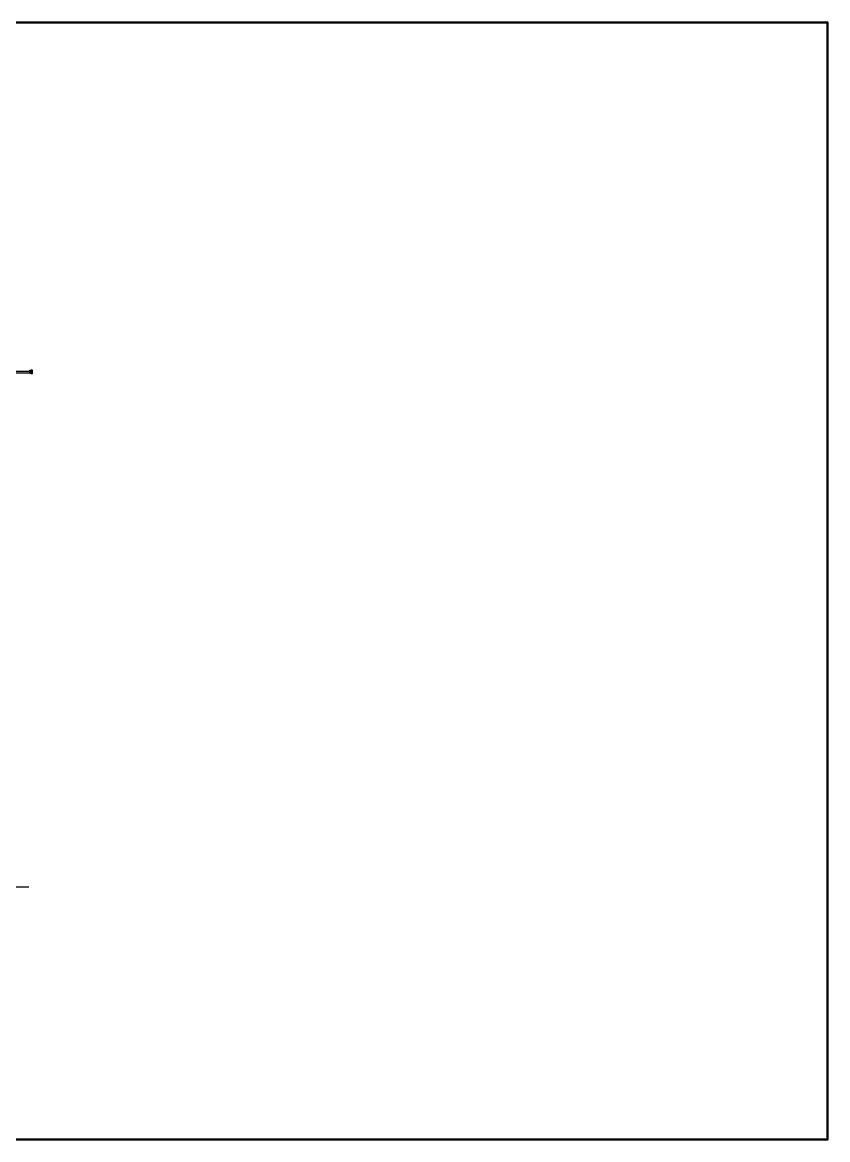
# Model space of a CAD drawing. Header units: millimetres. Extents: x -3782782348 to 131293, y -36553 to 57271.
# Drawn here: x 99543 to 108622, y 31795 to 44392 of the extents above; entities that cross this region are included whole.
import ezdxf

# ---------------------------------------------------------------- set-up
doc = ezdxf.new("R2010")
doc.units = ezdxf.units.MM
doc.header["$LTSCALE"] = 0.01
doc.layers.add('tubi_uta', color=253, linetype='Continuous', lineweight=50)
doc.layers.add('X_MURI', color=8, linetype='Continuous')

msp = doc.modelspace()

# ---------------------------------------------------------------- linework, layer by layer
at = {"layer": 'tubi_uta', "color": 7}
msp.add_lwpolyline([(81403.4, 44392.5), (108621.8, 44392.5), (108621.8, 31794.9), (81403.4, 31794.9)], close=True, dxfattribs=at)
at = {"layer": 'X_MURI', "ltscale": 4}
for p, q in [((99063.5, 40461.1), (99621.5, 40461.1)), ((99063.5, 40441.1), (99621.5, 40441.1)), ((99414.9, 34645.7), (99616.3, 34645.7))]:
    msp.add_line(p, q, dxfattribs=at)
at = {"layer": 'X_MURI', "ltscale": 4, "elevation": 0}
for points in [[(99630.7, 40432.6), (99626.2, 40432.6), (99626.2, 40469.6), (99630.7, 40469.6)], [(99639.7, 40432.6), (99635.2, 40432.6), (99635.2, 40469.6), (99639.7, 40469.6)], [(99644.2, 40432.6), (99648.7, 40432.6), (99648.7, 40469.6), (99644.2, 40469.6)], [(99653.2, 40432.6), (99657.7, 40432.6), (99657.7, 40469.6), (99653.2, 40469.6)]]:
    msp.add_lwpolyline(points, close=True, dxfattribs=at)

doc.saveas('drawing.dxf')
